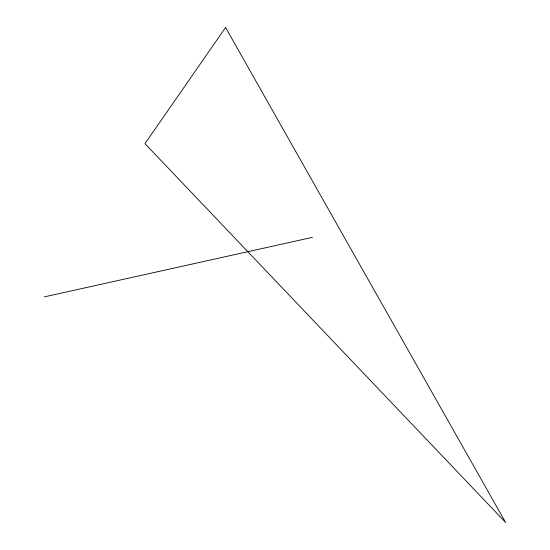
<?xml version="1.0" encoding="UTF-8"?>
<svg xmlns="http://www.w3.org/2000/svg" width="550" height="550" viewBox="0 0 550 550"><rect width="100%" height="100%" fill="white"/><g stroke="black" fill="none" stroke-linecap="round" stroke-linejoin="round"><path stroke-width="0.82" d="M44.364 296.876L312.489 237.346M225.576 27.5L144.966 143.653L505.636 522.5L225.576 27.5"/></g></svg>
